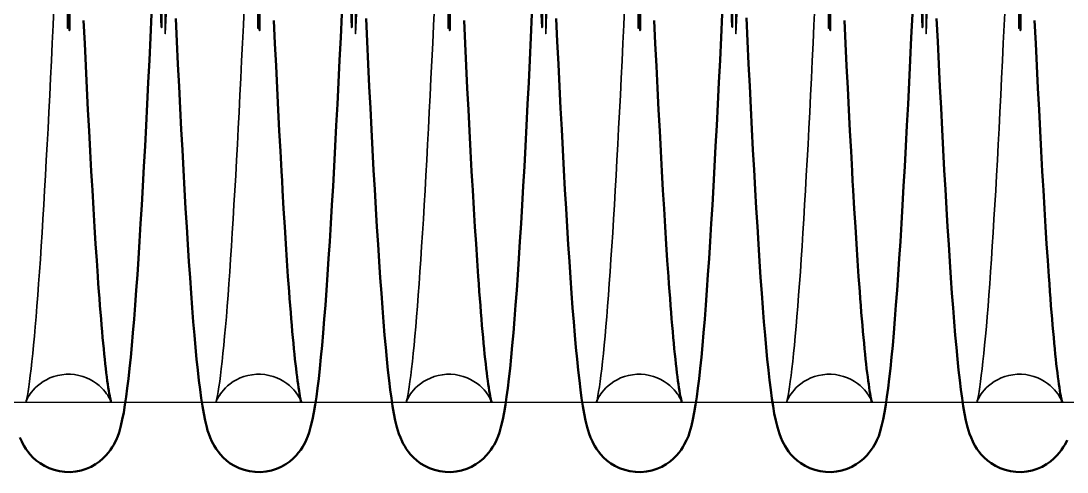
# Model space of a CAD drawing. Header units: millimetres. Extents: x 0 to 190005487, y 0 to 455456909.
# Drawn here: x 90683.43 to 90727.29, y 21488.31 to 21507.21 of the extents above; entities that cross this region are included whole.
import ezdxf

# ---------------------------------------------------------------- set-up
doc = ezdxf.new("R2010")
doc.units = ezdxf.units.MM
doc.header["$LTSCALE"] = 400
doc.header["$MEASUREMENT"] = 0
doc.layers.get('0').update_dxf_attribs({"linetype": 'CONTINUOUS'})
doc.layers.add('가려진 것(ISO)', color=7, linetype='CONTINUOUS', lineweight=35)
doc.layers.add('가시적인 것(ISO)', color=7, linetype='CONTINUOUS', lineweight=50)

# ---------------------------------------------------------------- blocks, each defined once
blk = doc.blocks.new('토션스프링 3')
at = {"layer": '가려진 것(ISO)', "flags": 128}
for points in [[(21462053.112, -50952923.543), (21462053.041, -50952925.233), (21462052.969, -50952888.925)], [(21462069.059, -50952923.543), (21462068.988, -50952925.233), (21462068.916, -50952888.925)], [(21462085.006, -50952923.543), (21462084.934, -50952925.233), (21462084.863, -50952888.925)], [(21462100.953, -50952923.543), (21462100.881, -50952925.233), (21462100.81, -50952888.925)], [(21462116.9, -50952923.544), (21462116.828, -50952925.233), (21462116.756, -50952888.925)], [(21462048.493, -50952956.08), (21462048.487, -50952956.062), (21462048.466, -50952956.006), (21462048.423, -50952955.903), (21462048.344, -50952955.744), (21462048.287, -50952955.64), (21462048.214, -50952955.52), (21462048.122, -50952955.383), (21462048.008, -50952955.231), (21462047.869, -50952955.064), (21462047.701, -50952954.888), (21462047.506, -50952954.707), (21462047.281, -50952954.528), (21462047.027, -50952954.356), (21462046.747, -50952954.197), (21462046.445, -50952954.057), (21462046.124, -50952953.939), (21462045.787, -50952953.85), (21462045.439, -50952953.789), (21462045.084, -50952953.758), (21462044.727, -50952953.76), (21462044.374, -50952953.793), (21462044.027, -50952953.858), (21462043.691, -50952953.951), (21462043.371, -50952954.069), (21462043.072, -50952954.212), (21462042.795, -50952954.373), (21462042.544, -50952954.546), (21462042.321, -50952954.725), (21462042.129, -50952954.906), (21462041.965, -50952955.081), (21462041.828, -50952955.245), (21462041.717, -50952955.396), (21462041.627, -50952955.531), (21462041.555, -50952955.651), (21462041.499, -50952955.753), (21462041.456, -50952955.838), (21462041.398, -50952955.965), (21462041.368, -50952956.042), (21462041.356, -50952956.076), (21462041.356, -50952956.075), (21462041.365, -50952956.044), (21462041.379, -50952955.987), (21462041.399, -50952955.904), (21462041.422, -50952955.8), (21462041.475, -50952955.536), (21462041.532, -50952955.208), (21462041.592, -50952954.818), (21462041.655, -50952954.369), (21462041.72, -50952953.863), (21462041.788, -50952953.303), (21462041.857, -50952952.691), (21462041.928, -50952952.029), (21462041.999, -50952951.32), (21462042.07, -50952950.566), (21462042.142, -50952949.769), (21462042.212, -50952948.932), (21462042.283, -50952948.053), (21462042.353, -50952947.132), (21462042.424, -50952946.168), (21462042.495, -50952945.162), (21462042.567, -50952944.118), (21462042.638, -50952943.035), (21462042.709, -50952941.916), (21462042.781, -50952940.762), (21462042.852, -50952939.573), (21462042.923, -50952938.353), (21462042.995, -50952937.101), (21462043.066, -50952935.82), (21462043.137, -50952934.507), (21462043.208, -50952933.161), (21462043.28, -50952931.785), (21462043.351, -50952930.38), (21462043.423, -50952928.949), (21462043.495, -50952927.492), (21462043.566, -50952926.012), (21462043.638, -50952924.51), (21462043.709, -50952922.988)], [(21462044.781, -50952888.469), (21462044.852, -50952924.781), (21462044.924, -50952923.091)], [(21462064.44, -50952956.08), (21462064.434, -50952956.062), (21462064.413, -50952956.006), (21462064.37, -50952955.903), (21462064.291, -50952955.744), (21462064.234, -50952955.64), (21462064.161, -50952955.52), (21462064.069, -50952955.383), (21462063.955, -50952955.231), (21462063.815, -50952955.064), (21462063.648, -50952954.888), (21462063.452, -50952954.707), (21462063.228, -50952954.528), (21462062.974, -50952954.356), (21462062.694, -50952954.197), (21462062.392, -50952954.057), (21462062.071, -50952953.939), (21462061.734, -50952953.85), (21462061.385, -50952953.789), (21462061.03, -50952953.758), (21462060.674, -50952953.76), (21462060.321, -50952953.793), (21462059.974, -50952953.858), (21462059.638, -50952953.951), (21462059.318, -50952954.069), (21462059.019, -50952954.212), (21462058.742, -50952954.373), (21462058.49, -50952954.546), (21462058.268, -50952954.726), (21462058.075, -50952954.906), (21462057.912, -50952955.081), (21462057.775, -50952955.245), (21462057.663, -50952955.396), (21462057.573, -50952955.531), (21462057.502, -50952955.651), (21462057.446, -50952955.753), (21462057.403, -50952955.838), (21462057.345, -50952955.965), (21462057.315, -50952956.042), (21462057.303, -50952956.076), (21462057.303, -50952956.075), (21462057.311, -50952956.044), (21462057.326, -50952955.987), (21462057.345, -50952955.905), (21462057.368, -50952955.801), (21462057.422, -50952955.536), (21462057.479, -50952955.207), (21462057.539, -50952954.817), (21462057.602, -50952954.368), (21462057.668, -50952953.863), (21462057.735, -50952953.303), (21462057.804, -50952952.691), (21462057.874, -50952952.029), (21462057.946, -50952951.32), (21462058.017, -50952950.566), (21462058.088, -50952949.769), (21462058.159, -50952948.931), (21462058.23, -50952948.053), (21462058.3, -50952947.132), (21462058.371, -50952946.168), (21462058.442, -50952945.163), (21462058.513, -50952944.118), (21462058.585, -50952943.036), (21462058.656, -50952941.917), (21462058.727, -50952940.762), (21462058.799, -50952939.574), (21462058.87, -50952938.353), (21462058.942, -50952937.101), (21462059.013, -50952935.82), (21462059.084, -50952934.507), (21462059.155, -50952933.161), (21462059.227, -50952931.785), (21462059.298, -50952930.381), (21462059.37, -50952928.949), (21462059.441, -50952927.492), (21462059.513, -50952926.012), (21462059.585, -50952924.51), (21462059.656, -50952922.988)], [(21462060.728, -50952888.468), (21462060.799, -50952924.78), (21462060.871, -50952923.091)], [(21462080.386, -50952956.08), (21462080.381, -50952956.062), (21462080.36, -50952956.006), (21462080.316, -50952955.903), (21462080.238, -50952955.744), (21462080.181, -50952955.64), (21462080.108, -50952955.52), (21462080.016, -50952955.383), (21462079.902, -50952955.231), (21462079.762, -50952955.064), (21462079.595, -50952954.887), (21462079.399, -50952954.707), (21462079.175, -50952954.528), (21462078.921, -50952954.356), (21462078.641, -50952954.197), (21462078.338, -50952954.056), (21462078.017, -50952953.939), (21462077.68, -50952953.85), (21462077.332, -50952953.789), (21462076.977, -50952953.758), (21462076.62, -50952953.76), (21462076.267, -50952953.793), (21462075.92, -50952953.858), (21462075.584, -50952953.951), (21462075.264, -50952954.07), (21462074.965, -50952954.212), (21462074.688, -50952954.373), (21462074.437, -50952954.546), (21462074.214, -50952954.726), (21462074.022, -50952954.906), (21462073.858, -50952955.081), (21462073.721, -50952955.246), (21462073.61, -50952955.397), (21462073.519, -50952955.53), (21462073.446, -50952955.648), (21462073.39, -50952955.75), (21462073.347, -50952955.837), (21462073.291, -50952955.967), (21462073.262, -50952956.043), (21462073.25, -50952956.076), (21462073.25, -50952956.074), (21462073.259, -50952956.042), (21462073.274, -50952955.985), (21462073.292, -50952955.904), (21462073.314, -50952955.803), (21462073.365, -50952955.54), (21462073.425, -50952955.206), (21462073.489, -50952954.809), (21462073.553, -50952954.358), (21462073.619, -50952953.854), (21462073.686, -50952953.297), (21462073.754, -50952952.688), (21462073.823, -50952952.03), (21462073.893, -50952951.325), (21462073.963, -50952950.572), (21462074.034, -50952949.775), (21462074.105, -50952948.935), (21462074.176, -50952948.053), (21462074.247, -50952947.131), (21462074.318, -50952946.171), (21462074.389, -50952945.171), (21462074.46, -50952944.13), (21462074.531, -50952943.049), (21462074.602, -50952941.93), (21462074.674, -50952940.775), (21462074.745, -50952939.584), (21462074.817, -50952938.361), (21462074.888, -50952937.105), (21462074.959, -50952935.818), (21462075.031, -50952934.503), (21462075.102, -50952933.16), (21462075.173, -50952931.791), (21462075.245, -50952930.391), (21462075.316, -50952928.963), (21462075.387, -50952927.508), (21462075.459, -50952926.028), (21462075.531, -50952924.525), (21462075.602, -50952923)], [(21462076.675, -50952888.461), (21462076.746, -50952924.774), (21462076.818, -50952923.091)], [(21462096.333, -50952956.08), (21462096.327, -50952956.062), (21462096.307, -50952956.006), (21462096.263, -50952955.903), (21462096.185, -50952955.744), (21462096.128, -50952955.64), (21462096.055, -50952955.52), (21462095.963, -50952955.383), (21462095.849, -50952955.231), (21462095.709, -50952955.064), (21462095.542, -50952954.888), (21462095.346, -50952954.707), (21462095.122, -50952954.528), (21462094.868, -50952954.356), (21462094.588, -50952954.197), (21462094.286, -50952954.057), (21462093.965, -50952953.94), (21462093.628, -50952953.85), (21462093.279, -50952953.789), (21462092.924, -50952953.758), (21462092.568, -50952953.76), (21462092.215, -50952953.793), (21462091.868, -50952953.858), (21462091.532, -50952953.95), (21462091.212, -50952954.069), (21462090.913, -50952954.212), (21462090.636, -50952954.372), (21462090.384, -50952954.546), (21462090.162, -50952954.725), (21462089.969, -50952954.905), (21462089.805, -50952955.08), (21462089.669, -50952955.245), (21462089.557, -50952955.396), (21462089.467, -50952955.531), (21462089.396, -50952955.651), (21462089.34, -50952955.752), (21462089.296, -50952955.838), (21462089.239, -50952955.965), (21462089.209, -50952956.042), (21462089.197, -50952956.076), (21462089.197, -50952956.075), (21462089.205, -50952956.044), (21462089.22, -50952955.986), (21462089.24, -50952955.904), (21462089.263, -50952955.8), (21462089.315, -50952955.537), (21462089.371, -50952955.21), (21462089.431, -50952954.82), (21462089.494, -50952954.371), (21462089.56, -50952953.865), (21462089.628, -50952953.304), (21462089.697, -50952952.691), (21462089.768, -50952952.029), (21462089.839, -50952951.319), (21462089.911, -50952950.565), (21462089.982, -50952949.768), (21462090.053, -50952948.932), (21462090.123, -50952948.053), (21462090.194, -50952947.131), (21462090.265, -50952946.166), (21462090.336, -50952945.161), (21462090.407, -50952944.116), (21462090.479, -50952943.034), (21462090.55, -50952941.915), (21462090.621, -50952940.76), (21462090.693, -50952939.573), (21462090.764, -50952938.353), (21462090.835, -50952937.102), (21462090.906, -50952935.821), (21462090.977, -50952934.506), (21462091.049, -50952933.16), (21462091.12, -50952931.784), (21462091.192, -50952930.379), (21462091.264, -50952928.947), (21462091.335, -50952927.49), (21462091.407, -50952926.011), (21462091.478, -50952924.509), (21462091.55, -50952922.988)], [(21462092.622, -50952888.47), (21462092.693, -50952924.781), (21462092.765, -50952923.091)], [(21462112.28, -50952956.08), (21462112.274, -50952956.062), (21462112.254, -50952956.006), (21462112.21, -50952955.903), (21462112.132, -50952955.744), (21462112.074, -50952955.64), (21462112.001, -50952955.52), (21462111.91, -50952955.383), (21462111.796, -50952955.231), (21462111.656, -50952955.064), (21462111.489, -50952954.888), (21462111.293, -50952954.707), (21462111.069, -50952954.528), (21462110.815, -50952954.356), (21462110.535, -50952954.197), (21462110.232, -50952954.057), (21462109.912, -50952953.94), (21462109.575, -50952953.85), (21462109.226, -50952953.789), (21462108.871, -50952953.758), (21462108.515, -50952953.76), (21462108.162, -50952953.793), (21462107.814, -50952953.858), (21462107.478, -50952953.95), (21462107.159, -50952954.069), (21462106.86, -50952954.212), (21462106.583, -50952954.372), (21462106.331, -50952954.546), (21462106.109, -50952954.725), (21462105.916, -50952954.905), (21462105.752, -50952955.08), (21462105.616, -50952955.245), (21462105.504, -50952955.396), (21462105.414, -50952955.531), (21462105.343, -50952955.651), (21462105.287, -50952955.752), (21462105.243, -50952955.838), (21462105.186, -50952955.965), (21462105.156, -50952956.042), (21462105.144, -50952956.076), (21462105.144, -50952956.075), (21462105.152, -50952956.044), (21462105.167, -50952955.986), (21462105.186, -50952955.904), (21462105.21, -50952955.8), (21462105.262, -50952955.537), (21462105.318, -50952955.209), (21462105.378, -50952954.82), (21462105.441, -50952954.371), (21462105.507, -50952953.865), (21462105.575, -50952953.304), (21462105.644, -50952952.691), (21462105.715, -50952952.029), (21462105.786, -50952951.319), (21462105.858, -50952950.565), (21462105.929, -50952949.768), (21462106, -50952948.932), (21462106.07, -50952948.053), (21462106.141, -50952947.131), (21462106.212, -50952946.166), (21462106.283, -50952945.161), (21462106.354, -50952944.116), (21462106.425, -50952943.034), (21462106.497, -50952941.915), (21462106.568, -50952940.761), (21462106.64, -50952939.573), (21462106.711, -50952938.353), (21462106.782, -50952937.102), (21462106.853, -50952935.821), (21462106.924, -50952934.507), (21462106.996, -50952933.16), (21462107.067, -50952931.784), (21462107.139, -50952930.379), (21462107.21, -50952928.947), (21462107.282, -50952927.491), (21462107.354, -50952926.011), (21462107.425, -50952924.509), (21462107.497, -50952922.988)], [(21462108.568, -50952888.47), (21462108.64, -50952924.781), (21462108.711, -50952923.091)], [(21462128.227, -50952956.08), (21462128.221, -50952956.062), (21462128.201, -50952956.006), (21462128.157, -50952955.903), (21462128.078, -50952955.744), (21462128.021, -50952955.64), (21462127.948, -50952955.52), (21462127.856, -50952955.383), (21462127.743, -50952955.231), (21462127.603, -50952955.064), (21462127.435, -50952954.888), (21462127.24, -50952954.707), (21462127.016, -50952954.528), (21462126.762, -50952954.356), (21462126.482, -50952954.197), (21462126.179, -50952954.057), (21462125.858, -50952953.939), (21462125.522, -50952953.85), (21462125.173, -50952953.789), (21462124.818, -50952953.758), (21462124.462, -50952953.76), (21462124.109, -50952953.793), (21462123.761, -50952953.858), (21462123.425, -50952953.95), (21462123.106, -50952954.069), (21462122.806, -50952954.212), (21462122.529, -50952954.372), (21462122.278, -50952954.546), (21462122.055, -50952954.725), (21462121.863, -50952954.905), (21462121.699, -50952955.081), (21462121.563, -50952955.245), (21462121.451, -50952955.396), (21462121.361, -50952955.531), (21462121.289, -50952955.651), (21462121.234, -50952955.752), (21462121.19, -50952955.838), (21462121.132, -50952955.965), (21462121.103, -50952956.042), (21462121.091, -50952956.076), (21462121.091, -50952956.075), (21462121.099, -50952956.044), (21462121.113, -50952955.986), (21462121.133, -50952955.904), (21462121.156, -50952955.8), (21462121.209, -50952955.537), (21462121.265, -50952955.209), (21462121.325, -50952954.819), (21462121.388, -50952954.37), (21462121.454, -50952953.864), (21462121.522, -50952953.304), (21462121.591, -50952952.691), (21462121.662, -50952952.029), (21462121.733, -50952951.319), (21462121.805, -50952950.565), (21462121.876, -50952949.768), (21462121.947, -50952948.932), (21462122.017, -50952948.053), (21462122.088, -50952947.131), (21462122.159, -50952946.167), (21462122.23, -50952945.161), (21462122.301, -50952944.117), (21462122.372, -50952943.034), (21462122.444, -50952941.915), (21462122.515, -50952940.761), (21462122.586, -50952939.573), (21462122.658, -50952938.353), (21462122.729, -50952937.102), (21462122.8, -50952935.821), (21462122.871, -50952934.507), (21462122.943, -50952933.16), (21462123.014, -50952931.784), (21462123.086, -50952930.379), (21462123.157, -50952928.947), (21462123.229, -50952927.491), (21462123.3, -50952926.011), (21462123.372, -50952924.51), (21462123.443, -50952922.988)], [(21462124.515, -50952888.47), (21462124.587, -50952924.781), (21462124.658, -50952923.091)]]:
    blk.add_lwpolyline(points, dxfattribs=at)
at = {"layer": '가시적인 것(ISO)', "flags": 128}
for points in [[(21462044.91, -50952922.763), (21462045.002, -50952924.93), (21462045.093, -50952889.095)], [(21462046.192, -50952924.116), (21462046.283, -50952926.04), (21462046.375, -50952927.929), (21462046.467, -50952929.78), (21462046.558, -50952931.589), (21462046.65, -50952933.353), (21462046.741, -50952935.068), (21462046.833, -50952936.73), (21462046.878, -50952937.54), (21462046.924, -50952938.337), (21462047.015, -50952939.893), (21462047.106, -50952941.395), (21462047.197, -50952942.841), (21462047.289, -50952944.228), (21462047.38, -50952945.552), (21462047.425, -50952946.19), (21462047.471, -50952946.812), (21462047.516, -50952947.416), (21462047.561, -50952948.003), (21462047.606, -50952948.572), (21462047.651, -50952949.123), (21462047.696, -50952949.657), (21462047.742, -50952950.174), (21462047.786, -50952950.673), (21462047.831, -50952951.155), (21462047.876, -50952951.617), (21462047.921, -50952952.061), (21462047.965, -50952952.485), (21462048.009, -50952952.89), (21462048.052, -50952953.274), (21462048.096, -50952953.638), (21462048.138, -50952953.98), (21462048.181, -50952954.301), (21462048.222, -50952954.6), (21462048.263, -50952954.877), (21462048.304, -50952955.131), (21462048.342, -50952955.36), (21462048.379, -50952955.561), (21462048.412, -50952955.733), (21462048.442, -50952955.875), (21462048.467, -50952955.984), (21462048.486, -50952956.054), (21462048.493, -50952956.08)], [(21462060.857, -50952922.762), (21462060.949, -50952924.93), (21462061.04, -50952889.095)], [(21462062.139, -50952924.116), (21462062.23, -50952926.04), (21462062.322, -50952927.929), (21462062.413, -50952929.78), (21462062.505, -50952931.589), (21462062.597, -50952933.353), (21462062.688, -50952935.068), (21462062.779, -50952936.73), (21462062.825, -50952937.54), (21462062.87, -50952938.337), (21462062.962, -50952939.893), (21462063.053, -50952941.395), (21462063.144, -50952942.841), (21462063.236, -50952944.228), (21462063.327, -50952945.552), (21462063.372, -50952946.19), (21462063.418, -50952946.812), (21462063.463, -50952947.416), (21462063.508, -50952948.003), (21462063.553, -50952948.572), (21462063.598, -50952949.124), (21462063.643, -50952949.657), (21462063.688, -50952950.174), (21462063.733, -50952950.673), (21462063.778, -50952951.155), (21462063.823, -50952951.617), (21462063.867, -50952952.061), (21462063.912, -50952952.485), (21462063.956, -50952952.89), (21462063.999, -50952953.274), (21462064.042, -50952953.638), (21462064.085, -50952953.98), (21462064.127, -50952954.301), (21462064.169, -50952954.6), (21462064.21, -50952954.877), (21462064.251, -50952955.131), (21462064.289, -50952955.36), (21462064.326, -50952955.561), (21462064.359, -50952955.733), (21462064.389, -50952955.875), (21462064.414, -50952955.984), (21462064.433, -50952956.054), (21462064.44, -50952956.08)], [(21462076.804, -50952922.762), (21462076.895, -50952924.929), (21462076.987, -50952889.095)], [(21462078.085, -50952924.116), (21462078.177, -50952926.039), (21462078.269, -50952927.928), (21462078.36, -50952929.779), (21462078.452, -50952931.589), (21462078.544, -50952933.353), (21462078.635, -50952935.068), (21462078.726, -50952936.73), (21462078.772, -50952937.541), (21462078.817, -50952938.337), (21462078.909, -50952939.893), (21462079, -50952941.395), (21462079.091, -50952942.841), (21462079.182, -50952944.227), (21462079.274, -50952945.552), (21462079.319, -50952946.19), (21462079.364, -50952946.812), (21462079.41, -50952947.416), (21462079.455, -50952948.003), (21462079.5, -50952948.572), (21462079.545, -50952949.124), (21462079.59, -50952949.658), (21462079.635, -50952950.174), (21462079.68, -50952950.673), (21462079.725, -50952951.155), (21462079.77, -50952951.617), (21462079.814, -50952952.061), (21462079.859, -50952952.485), (21462079.903, -50952952.89), (21462079.946, -50952953.274), (21462079.989, -50952953.638), (21462080.032, -50952953.98), (21462080.074, -50952954.301), (21462080.116, -50952954.6), (21462080.157, -50952954.877), (21462080.197, -50952955.131), (21462080.236, -50952955.36), (21462080.272, -50952955.561), (21462080.306, -50952955.734), (21462080.336, -50952955.875), (21462080.361, -50952955.984), (21462080.379, -50952956.054), (21462080.386, -50952956.08)], [(21462092.751, -50952922.774), (21462092.843, -50952924.94), (21462092.934, -50952889.105)], [(21462094.032, -50952924.122), (21462094.124, -50952926.046), (21462094.216, -50952927.935), (21462094.307, -50952929.786), (21462094.399, -50952931.594), (21462094.491, -50952933.358), (21462094.582, -50952935.072), (21462094.673, -50952936.733), (21462094.764, -50952938.34), (21462094.856, -50952939.896), (21462094.947, -50952941.398), (21462095.038, -50952942.844), (21462095.129, -50952944.23), (21462095.221, -50952945.555), (21462095.266, -50952946.193), (21462095.311, -50952946.814), (21462095.357, -50952947.418), (21462095.402, -50952948.005), (21462095.447, -50952948.574), (21462095.492, -50952949.125), (21462095.537, -50952949.659), (21462095.582, -50952950.175), (21462095.627, -50952950.675), (21462095.672, -50952951.156), (21462095.717, -50952951.618), (21462095.761, -50952952.062), (21462095.806, -50952952.486), (21462095.849, -50952952.891), (21462095.893, -50952953.275), (21462095.936, -50952953.638), (21462095.979, -50952953.981), (21462096.021, -50952954.301), (21462096.063, -50952954.6), (21462096.104, -50952954.878), (21462096.144, -50952955.131), (21462096.183, -50952955.36), (21462096.219, -50952955.561), (21462096.253, -50952955.733), (21462096.282, -50952955.875), (21462096.308, -50952955.984), (21462096.326, -50952956.054), (21462096.333, -50952956.08)], [(21462108.698, -50952922.763), (21462108.789, -50952924.93), (21462108.881, -50952889.096)], [(21462109.979, -50952924.116), (21462110.071, -50952926.04), (21462110.162, -50952927.929), (21462110.254, -50952929.78), (21462110.346, -50952931.59), (21462110.437, -50952933.353), (21462110.529, -50952935.068), (21462110.62, -50952936.73), (21462110.665, -50952937.54), (21462110.711, -50952938.337), (21462110.802, -50952939.893), (21462110.894, -50952941.395), (21462110.985, -50952942.841), (21462111.076, -50952944.228), (21462111.167, -50952945.553), (21462111.213, -50952946.191), (21462111.258, -50952946.812), (21462111.303, -50952947.416), (21462111.349, -50952948.003), (21462111.394, -50952948.572), (21462111.439, -50952949.123), (21462111.484, -50952949.657), (21462111.529, -50952950.174), (21462111.574, -50952950.673), (21462111.619, -50952951.155), (21462111.663, -50952951.617), (21462111.708, -50952952.061), (21462111.752, -50952952.485), (21462111.796, -50952952.89), (21462111.84, -50952953.274), (21462111.883, -50952953.638), (21462111.926, -50952953.98), (21462111.968, -50952954.301), (21462112.01, -50952954.6), (21462112.051, -50952954.877), (21462112.091, -50952955.131), (21462112.13, -50952955.36), (21462112.166, -50952955.561), (21462112.199, -50952955.733), (21462112.229, -50952955.875), (21462112.255, -50952955.984), (21462112.273, -50952956.054), (21462112.28, -50952956.08)], [(21462124.644, -50952922.763), (21462124.736, -50952924.93), (21462124.828, -50952889.096)], [(21462125.926, -50952924.116), (21462126.017, -50952926.04), (21462126.109, -50952927.929), (21462126.201, -50952929.78), (21462126.293, -50952931.59), (21462126.384, -50952933.353), (21462126.476, -50952935.068), (21462126.567, -50952936.73), (21462126.612, -50952937.54), (21462126.658, -50952938.337), (21462126.749, -50952939.893), (21462126.84, -50952941.395), (21462126.932, -50952942.841), (21462127.023, -50952944.228), (21462127.114, -50952945.553), (21462127.16, -50952946.191), (21462127.205, -50952946.812), (21462127.25, -50952947.416), (21462127.296, -50952948.003), (21462127.341, -50952948.572), (21462127.386, -50952949.123), (21462127.431, -50952949.657), (21462127.476, -50952950.174), (21462127.521, -50952950.673), (21462127.566, -50952951.155), (21462127.61, -50952951.617), (21462127.655, -50952952.061), (21462127.699, -50952952.485), (21462127.743, -50952952.89), (21462127.787, -50952953.274), (21462127.83, -50952953.638), (21462127.873, -50952953.98), (21462127.915, -50952954.301), (21462127.956, -50952954.6), (21462127.998, -50952954.877), (21462128.038, -50952955.131), (21462128.077, -50952955.36), (21462128.113, -50952955.561), (21462128.146, -50952955.733), (21462128.176, -50952955.875), (21462128.202, -50952955.984), (21462128.22, -50952956.054), (21462128.227, -50952956.08)], [(21462051.89, -50952923.593), (21462051.798, -50952925.538), (21462051.707, -50952927.446), (21462051.615, -50952929.312), (21462051.524, -50952931.134), (21462051.432, -50952932.915), (21462051.341, -50952934.654), (21462051.249, -50952936.349), (21462051.157, -50952937.996), (21462051.065, -50952939.593), (21462050.973, -50952941.137), (21462050.881, -50952942.623), (21462050.789, -50952944.051), (21462050.698, -50952945.416), (21462050.606, -50952946.722), (21462050.514, -50952947.967), (21462050.422, -50952949.152), (21462050.329, -50952950.276), (21462050.236, -50952951.336), (21462050.142, -50952952.332), (21462050.047, -50952953.264), (21462049.952, -50952954.129), (21462049.856, -50952954.927), (21462049.759, -50952955.658), (21462049.66, -50952956.33), (21462049.554, -50952956.954), (21462049.437, -50952957.537), (21462049.309, -50952958.091), (21462049.164, -50952958.646), (21462049.058, -50952958.948), (21462048.912, -50952959.282), (21462048.82, -50952959.463), (21462048.713, -50952959.657), (21462048.59, -50952959.863), (21462048.445, -50952960.084), (21462048.27, -50952960.32), (21462048.06, -50952960.565), (21462047.812, -50952960.815), (21462047.522, -50952961.061), (21462047.191, -50952961.293), (21462046.82, -50952961.503), (21462046.416, -50952961.68), (21462045.988, -50952961.818), (21462045.539, -50952961.909), (21462045.078, -50952961.951), (21462044.615, -50952961.943), (21462044.158, -50952961.884), (21462043.715, -50952961.776), (21462043.292, -50952961.625), (21462042.9, -50952961.437), (21462042.544, -50952961.218), (21462042.225, -50952960.979), (21462041.948, -50952960.73), (21462041.713, -50952960.482), (21462041.516, -50952960.239), (21462041.351, -50952960.008), (21462041.215, -50952959.791), (21462041.102, -50952959.59), (21462041.006, -50952959.402), (21462040.856, -50952959.061)], [(21462067.837, -50952923.593), (21462067.745, -50952925.538), (21462067.653, -50952927.446), (21462067.562, -50952929.312), (21462067.471, -50952931.134), (21462067.379, -50952932.915), (21462067.288, -50952934.654), (21462067.196, -50952936.349), (21462067.104, -50952937.997), (21462067.012, -50952939.593), (21462066.92, -50952941.137), (21462066.828, -50952942.624), (21462066.736, -50952944.051), (21462066.644, -50952945.416), (21462066.553, -50952946.722), (21462066.461, -50952947.968), (21462066.368, -50952949.153), (21462066.276, -50952950.276), (21462066.182, -50952951.336), (21462066.089, -50952952.333), (21462065.994, -50952953.264), (21462065.899, -50952954.129), (21462065.802, -50952954.927), (21462065.706, -50952955.658), (21462065.606, -50952956.33), (21462065.5, -50952956.954), (21462065.384, -50952957.538), (21462065.256, -50952958.091), (21462065.11, -50952958.646), (21462065.004, -50952958.948), (21462064.858, -50952959.281), (21462064.766, -50952959.463), (21462064.66, -50952959.656), (21462064.537, -50952959.863), (21462064.392, -50952960.084), (21462064.217, -50952960.32), (21462064.007, -50952960.565), (21462063.759, -50952960.814), (21462063.469, -50952961.061), (21462063.138, -50952961.293), (21462062.767, -50952961.503), (21462062.364, -50952961.68), (21462061.935, -50952961.818), (21462061.486, -50952961.909), (21462061.025, -50952961.951), (21462060.562, -50952961.943), (21462060.106, -50952961.884), (21462059.662, -50952961.776), (21462059.239, -50952961.625), (21462058.848, -50952961.437), (21462058.491, -50952961.219), (21462058.172, -50952960.979), (21462057.895, -50952960.73), (21462057.66, -50952960.482), (21462057.463, -50952960.239), (21462057.298, -50952960.008), (21462057.162, -50952959.792), (21462057.049, -50952959.59), (21462056.953, -50952959.403), (21462056.803, -50952959.061), (21462056.686, -50952958.752), (21462056.592, -50952958.463), (21462056.513, -50952958.186), (21462056.379, -50952957.634), (21462056.259, -50952957.052), (21462056.15, -50952956.432), (21462056.049, -50952955.766), (21462055.953, -50952955.047), (21462055.859, -50952954.267), (21462055.764, -50952953.42), (21462055.67, -50952952.505), (21462055.577, -50952951.524), (21462055.484, -50952950.479), (21462055.391, -50952949.37), (21462055.299, -50952948.199), (21462055.207, -50952946.967), (21462055.115, -50952945.67), (21462055.023, -50952944.309), (21462054.931, -50952942.888), (21462054.838, -50952941.408), (21462054.746, -50952939.873), (21462054.654, -50952938.286), (21462054.562, -50952936.649), (21462054.471, -50952934.965), (21462054.379, -50952933.237), (21462054.288, -50952931.466), (21462054.196, -50952929.648), (21462054.105, -50952927.785), (21462054.013, -50952925.881), (21462053.921, -50952923.941)], [(21462052.822, -50952888.839), (21462052.731, -50952924.678), (21462052.639, -50952922.523)], [(21462083.784, -50952923.593), (21462083.692, -50952925.538), (21462083.6, -50952927.446), (21462083.509, -50952929.312), (21462083.417, -50952931.134), (21462083.326, -50952932.915), (21462083.234, -50952934.654), (21462083.143, -50952936.349), (21462083.051, -50952937.997), (21462082.959, -50952939.594), (21462082.867, -50952941.137), (21462082.775, -50952942.624), (21462082.683, -50952944.051), (21462082.591, -50952945.416), (21462082.5, -50952946.722), (21462082.408, -50952947.968), (21462082.315, -50952949.153), (21462082.222, -50952950.276), (21462082.129, -50952951.336), (21462082.035, -50952952.333), (21462081.941, -50952953.264), (21462081.845, -50952954.129), (21462081.749, -50952954.927), (21462081.653, -50952955.658), (21462081.553, -50952956.33), (21462081.447, -50952956.954), (21462081.33, -50952957.538), (21462081.203, -50952958.091), (21462081.057, -50952958.645), (21462080.95, -50952958.948), (21462080.804, -50952959.281), (21462080.712, -50952959.463), (21462080.606, -50952959.656), (21462080.484, -50952959.862), (21462080.339, -50952960.084), (21462080.164, -50952960.32), (21462079.954, -50952960.564), (21462079.706, -50952960.814), (21462079.416, -50952961.06), (21462079.085, -50952961.293), (21462078.714, -50952961.502), (21462078.311, -50952961.68), (21462077.882, -50952961.818), (21462077.433, -50952961.909), (21462076.972, -50952961.951), (21462076.509, -50952961.943), (21462076.053, -50952961.884), (21462075.609, -50952961.776), (21462075.187, -50952961.626), (21462074.795, -50952961.437), (21462074.438, -50952961.219), (21462074.119, -50952960.98), (21462073.842, -50952960.731), (21462073.607, -50952960.482), (21462073.41, -50952960.24), (21462073.245, -50952960.008), (21462073.109, -50952959.792), (21462072.995, -50952959.591), (21462072.9, -50952959.403), (21462072.75, -50952959.061), (21462072.633, -50952958.752), (21462072.539, -50952958.463), (21462072.46, -50952958.186), (21462072.326, -50952957.633), (21462072.205, -50952957.052), (21462072.096, -50952956.432), (21462071.996, -50952955.767), (21462071.9, -50952955.048), (21462071.806, -50952954.268), (21462071.711, -50952953.42), (21462071.617, -50952952.505), (21462071.523, -50952951.524), (21462071.43, -50952950.479), (21462071.338, -50952949.371), (21462071.246, -50952948.2), (21462071.154, -50952946.967), (21462071.062, -50952945.67), (21462070.97, -50952944.309), (21462070.877, -50952942.887), (21462070.785, -50952941.408), (21462070.693, -50952939.873), (21462070.601, -50952938.286), (21462070.509, -50952936.649), (21462070.418, -50952934.965), (21462070.326, -50952933.238), (21462070.235, -50952931.466), (21462070.143, -50952929.647), (21462070.052, -50952927.784), (21462069.96, -50952925.881), (21462069.868, -50952923.94)], [(21462068.769, -50952888.839), (21462068.678, -50952924.678), (21462068.586, -50952922.523)], [(21462099.73, -50952923.593), (21462099.639, -50952925.539), (21462099.547, -50952927.446), (21462099.456, -50952929.312), (21462099.364, -50952931.133), (21462099.273, -50952932.915), (21462099.181, -50952934.655), (21462099.089, -50952936.35), (21462098.998, -50952937.997), (21462098.906, -50952939.594), (21462098.814, -50952941.137), (21462098.722, -50952942.624), (21462098.63, -50952944.051), (21462098.538, -50952945.416), (21462098.446, -50952946.722), (21462098.354, -50952947.968), (21462098.262, -50952949.153), (21462098.169, -50952950.276), (21462098.076, -50952951.337), (21462097.982, -50952952.333), (21462097.888, -50952953.264), (21462097.792, -50952954.129), (21462097.696, -50952954.927), (21462097.6, -50952955.658), (21462097.5, -50952956.331), (21462097.394, -50952956.954), (21462097.277, -50952957.538), (21462097.15, -50952958.091), (21462097.002, -50952958.645), (21462096.894, -50952958.947), (21462096.748, -50952959.281), (21462096.552, -50952959.655), (21462096.431, -50952959.862), (21462096.286, -50952960.084), (21462096.111, -50952960.319), (21462095.902, -50952960.564), (21462095.653, -50952960.814), (21462095.363, -50952961.06), (21462095.033, -50952961.292), (21462094.662, -50952961.502), (21462094.258, -50952961.68), (21462093.83, -50952961.818), (21462093.381, -50952961.909), (21462092.92, -50952961.951), (21462092.457, -50952961.943), (21462092, -50952961.884), (21462091.556, -50952961.777), (21462091.134, -50952961.626), (21462090.742, -50952961.438), (21462090.385, -50952961.219), (21462090.067, -50952960.98), (21462089.789, -50952960.731), (21462089.554, -50952960.483), (21462089.357, -50952960.24), (21462089.192, -50952960.008), (21462089.056, -50952959.792), (21462088.942, -50952959.591), (21462088.847, -50952959.403), (21462088.697, -50952959.061), (21462088.58, -50952958.752), (21462088.486, -50952958.463), (21462088.407, -50952958.187), (21462088.272, -50952957.633), (21462088.152, -50952957.052), (21462088.043, -50952956.433), (21462087.943, -50952955.768), (21462087.847, -50952955.049), (21462087.753, -50952954.269), (21462087.658, -50952953.42), (21462087.564, -50952952.505), (21462087.47, -50952951.524), (21462087.377, -50952950.479), (21462087.285, -50952949.371), (21462087.193, -50952948.2), (21462087.101, -50952946.968), (21462087.008, -50952945.67), (21462086.916, -50952944.308), (21462086.824, -50952942.887), (21462086.732, -50952941.407), (21462086.64, -50952939.872), (21462086.548, -50952938.285), (21462086.456, -50952936.649), (21462086.364, -50952934.965), (21462086.273, -50952933.238), (21462086.182, -50952931.466), (21462086.09, -50952929.647), (21462085.999, -50952927.784), (21462085.907, -50952925.88), (21462085.815, -50952923.939)], [(21462084.716, -50952888.838), (21462084.624, -50952924.678), (21462084.533, -50952922.523)], [(21462115.677, -50952923.592), (21462115.586, -50952925.537), (21462115.494, -50952927.445), (21462115.402, -50952929.312), (21462115.311, -50952931.134), (21462115.22, -50952932.914), (21462115.128, -50952934.654), (21462115.036, -50952936.348), (21462114.944, -50952937.995), (21462114.853, -50952939.592), (21462114.761, -50952941.135), (21462114.669, -50952942.622), (21462114.577, -50952944.05), (21462114.485, -50952945.416), (21462114.393, -50952946.721), (21462114.301, -50952947.967), (21462114.209, -50952949.151), (21462114.116, -50952950.275), (21462114.023, -50952951.335), (21462113.929, -50952952.331), (21462113.835, -50952953.262), (21462113.739, -50952954.128), (21462113.643, -50952954.926), (21462113.546, -50952955.657), (21462113.447, -50952956.329), (21462113.341, -50952956.952), (21462113.225, -50952957.536), (21462113.095, -50952958.092), (21462112.952, -50952958.647), (21462112.849, -50952958.95), (21462112.704, -50952959.283), (21462112.612, -50952959.464), (21462112.504, -50952959.657), (21462112.378, -50952959.864), (21462112.232, -50952960.085), (21462112.057, -50952960.32), (21462111.847, -50952960.566), (21462111.598, -50952960.815), (21462111.305, -50952961.062), (21462110.971, -50952961.296), (21462110.601, -50952961.506), (21462110.199, -50952961.683), (21462109.769, -50952961.819), (21462109.319, -50952961.91), (21462108.859, -50952961.952), (21462108.397, -50952961.942), (21462107.939, -50952961.882), (21462107.495, -50952961.775), (21462107.075, -50952961.624), (21462106.683, -50952961.434), (21462106.326, -50952961.215), (21462106.008, -50952960.976), (21462105.733, -50952960.728), (21462105.498, -50952960.478), (21462105.3, -50952960.235), (21462105.137, -50952960.005), (21462105.001, -50952959.789), (21462104.888, -50952959.588), (21462104.793, -50952959.4), (21462104.642, -50952959.058), (21462104.527, -50952958.75), (21462104.353, -50952958.183), (21462104.214, -50952957.625), (21462104.098, -50952957.052), (21462103.995, -50952956.443), (21462103.895, -50952955.779), (21462103.796, -50952955.053), (21462103.699, -50952954.265), (21462103.604, -50952953.414), (21462103.51, -50952952.5), (21462103.417, -50952951.522), (21462103.324, -50952950.48), (21462103.232, -50952949.369), (21462103.139, -50952948.191), (21462103.046, -50952946.949), (21462102.954, -50952945.644), (21462102.861, -50952944.278), (21462102.769, -50952942.855), (21462102.677, -50952941.377), (21462102.585, -50952939.845), (21462102.493, -50952938.263), (21462102.402, -50952936.632), (21462102.311, -50952934.951), (21462102.219, -50952933.219), (21462102.127, -50952931.438), (21462102.035, -50952929.613), (21462101.944, -50952927.746), (21462101.852, -50952925.842), (21462101.76, -50952923.904)], [(21462100.662, -50952888.82), (21462100.57, -50952924.659), (21462100.479, -50952922.497)], [(21462128.65, -50952959.283), (21462128.557, -50952959.464), (21462128.449, -50952959.657), (21462128.324, -50952959.864), (21462128.178, -50952960.085), (21462128.003, -50952960.321), (21462127.794, -50952960.566), (21462127.545, -50952960.815), (21462127.255, -50952961.062), (21462126.924, -50952961.294), (21462126.554, -50952961.503), (21462126.15, -50952961.681), (21462125.721, -50952961.818), (21462125.272, -50952961.909), (21462124.811, -50952961.951), (21462124.348, -50952961.943), (21462123.891, -50952961.884), (21462123.448, -50952961.776), (21462123.026, -50952961.625), (21462122.634, -50952961.437), (21462122.277, -50952961.218), (21462121.959, -50952960.979), (21462121.682, -50952960.73), (21462121.447, -50952960.481), (21462121.249, -50952960.239), (21462121.085, -50952960.007), (21462120.949, -50952959.791), (21462120.836, -50952959.59), (21462120.74, -50952959.402), (21462120.59, -50952959.06), (21462120.474, -50952958.751), (21462120.379, -50952958.462), (21462120.3, -50952958.185), (21462120.167, -50952957.634), (21462120.047, -50952957.053), (21462119.937, -50952956.432), (21462119.836, -50952955.765), (21462119.739, -50952955.045), (21462119.645, -50952954.265), (21462119.552, -50952953.419), (21462119.458, -50952952.504), (21462119.364, -50952951.524), (21462119.271, -50952950.478), (21462119.178, -50952949.37), (21462119.086, -50952948.198), (21462118.994, -50952946.966), (21462118.902, -50952945.67), (21462118.81, -50952944.31), (21462118.718, -50952942.889), (21462118.626, -50952941.409), (21462118.534, -50952939.875), (21462118.442, -50952938.287), (21462118.35, -50952936.65), (21462118.258, -50952934.966), (21462118.167, -50952933.237), (21462118.075, -50952931.466), (21462117.984, -50952929.648), (21462117.892, -50952927.786), (21462117.801, -50952925.883), (21462117.709, -50952923.943)], [(21462116.61, -50952888.841), (21462116.518, -50952924.679), (21462116.427, -50952922.523)]]:
    blk.add_lwpolyline(points, dxfattribs=at)
blk = doc.blocks.new('토션스프링1234')
blk.add_blockref('토션스프링 3', (188.103, -4314.906))
blk = doc.blocks.new('A$C640965EA')
at = {"color": 3}
blk.add_line((1320.65, 4430.554, 379.347), (4794.161, 4430.554, 379.347), dxfattribs=at)
at = {"xscale": 0.5000000000072761, "yscale": 0.5000000000072761, "zscale": 0.5000000000072761}
blk.add_blockref('토션스프링1234', (-10729019.037, 25483066.058, 379.347), dxfattribs=at)

msp = doc.modelspace()

# ---------------------------------------------------------------- block references
msp.add_blockref('A$C640965EA', (88587.952, 17060.682))

doc.saveas('drawing.dxf')
